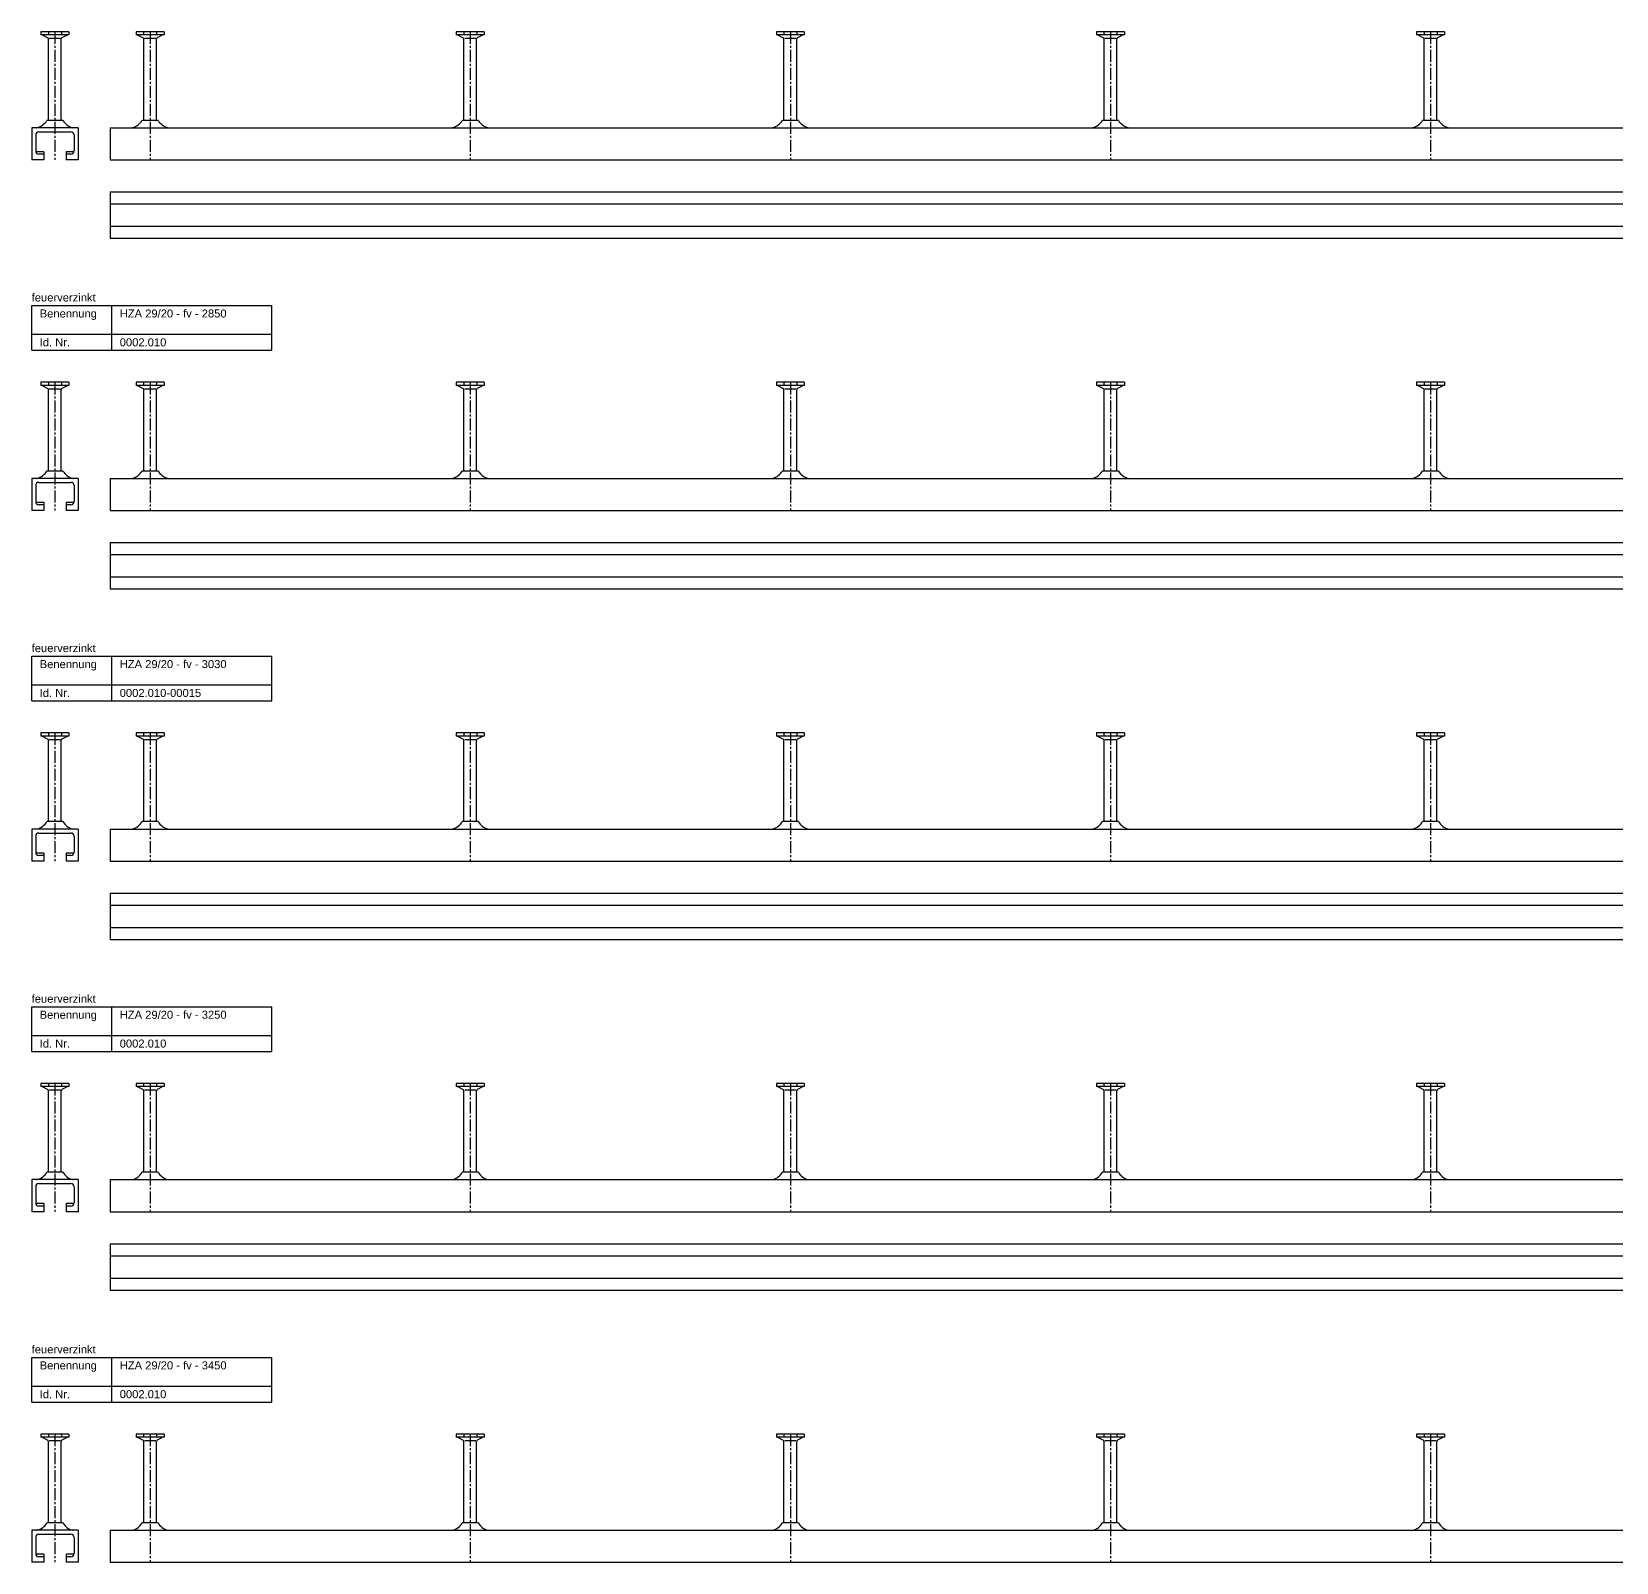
# Model space of a CAD drawing. Header units: millimetres. Extents: x -218 to 5901, y -4888 to 2743.
# Drawn here: x -218 to 772, y -1992 to -1036 of the extents above; entities that cross this region are included whole.
import ezdxf

# ---------------------------------------------------------------- set-up
doc = ezdxf.new("R2010")
doc.units = ezdxf.units.MM
doc.header["$LTSCALE"] = 10
doc.linetypes.add('MITTE2', pattern=[1.125, 0.75, -0.125, 0.125, -0.125])
doc.layers.add('HALFEN', color=2, linetype='CONTINUOUS')
doc.styles.add('ARIAL50', font='arial.ttf', dxfattribs={"height": 5})

msp = doc.modelspace()

# ---------------------------------------------------------------- linework, layer by layer
at = {"layer": 'HALFEN'}
for p, q in [((-194.52, -1035.75), (-211.98, -1035.75)), ((-211.98, -1035.75), (-211.98, -1037.65)), ((-194.52, -1037.65), (-211.98, -1037.65)), ((-211.25, -1037.65), (-207.68, -1039.53)), ((-207.32, -1035.75), (-207.32, -1037.4)), ((-199.18, -1035.75), (-199.18, -1037.4)), ((-195.25, -1037.65), (-198.82, -1039.53)), ((-194.52, -1035.75), (-194.52, -1037.65)), ((-135.02, -1035.75), (-152.48, -1035.75)), ((-152.48, -1035.75), (-152.48, -1037.65)), ((-135.02, -1037.65), (-152.48, -1037.65)), ((-151.75, -1037.65), (-148.18, -1039.53)), ((-147.82, -1035.75), (-147.82, -1037.4)), ((-139.68, -1035.75), (-139.68, -1037.4)), ((-135.75, -1037.65), (-139.32, -1039.53)), ((-135.02, -1035.75), (-135.02, -1037.65)), ((47.52, -1035.75), (47.52, -1037.65)), ((64.98, -1035.75), (47.52, -1035.75)), ((64.98, -1037.65), (47.52, -1037.65)), ((48.25, -1037.65), (51.82, -1039.53)), ((52.18, -1035.75), (52.18, -1037.4)), ((60.32, -1035.75), (60.32, -1037.4)), ((64.25, -1037.65), (60.68, -1039.53)), ((64.98, -1035.75), (64.98, -1037.65)), ((247.52, -1035.75), (247.52, -1037.65)), ((264.98, -1035.75), (247.52, -1035.75)), ((264.98, -1037.65), (247.52, -1037.65)), ((248.25, -1037.65), (251.82, -1039.53)), ((252.18, -1035.75), (252.18, -1037.4)), ((260.32, -1035.75), (260.32, -1037.4)), ((264.25, -1037.65), (260.68, -1039.53)), ((264.98, -1035.75), (264.98, -1037.65)), ((464.98, -1035.75), (447.52, -1035.75)), ((447.52, -1035.75), (447.52, -1037.65)), ((464.98, -1037.65), (447.52, -1037.65)), ((448.25, -1037.65), (451.82, -1039.53)), ((452.18, -1035.75), (452.18, -1037.4)), ((460.32, -1035.75), (460.32, -1037.4)), ((464.25, -1037.65), (460.68, -1039.53)), ((464.98, -1035.75), (464.98, -1037.65)), ((647.52, -1035.75), (647.52, -1037.65)), ((664.98, -1035.75), (647.52, -1035.75)), ((664.98, -1037.65), (647.52, -1037.65)), ((648.25, -1037.65), (651.82, -1039.53)), ((652.18, -1035.75), (652.18, -1037.4)), ((660.32, -1035.75), (660.32, -1037.4)), ((664.25, -1037.65), (660.68, -1039.53)), ((664.98, -1035.75), (664.98, -1037.65)), ((-207.25, -1091.14), (-207.25, -1040.23)), ((-206.73, -1039.75), (-199.77, -1039.75)), ((-199.25, -1091.14), (-199.25, -1040.23)), ((-147.75, -1091.14), (-147.75, -1040.23)), ((-147.23, -1039.75), (-140.27, -1039.75)), ((-139.75, -1091.14), (-139.75, -1040.23)), ((52.25, -1091.14), (52.25, -1040.23)), ((52.77, -1039.75), (59.73, -1039.75)), ((60.25, -1091.14), (60.25, -1040.23)), ((252.25, -1091.14), (252.25, -1040.23)), ((252.77, -1039.75), (259.73, -1039.75)), ((260.25, -1091.14), (260.25, -1040.23)), ((452.25, -1091.14), (452.25, -1040.23)), ((452.77, -1039.75), (459.73, -1039.75)), ((460.25, -1091.14), (460.25, -1040.23)), ((652.25, -1091.14), (652.25, -1040.23)), ((652.77, -1039.75), (659.73, -1039.75)), ((660.25, -1091.14), (660.25, -1040.23)), ((-188.75, -1095.75), (-217.75, -1095.75)), ((-217.75, -1095.75), (-217.75, -1115.75)), ((-213.25, -1098.25), (-193.25, -1098.25)), ((-198.26, -1091.14), (-208.24, -1091.14)), ((-188.75, -1095.75), (-188.75, -1115.75)), ((-168.75, -1095.75), (2481.25, -1095.75)), ((-168.75, -1095.75), (-168.75, -1115.75)), ((-138.76, -1091.14), (-148.74, -1091.14)), ((61.24, -1091.14), (51.26, -1091.14)), ((261.24, -1091.14), (251.26, -1091.14)), ((461.24, -1091.14), (451.26, -1091.14)), ((661.24, -1091.14), (651.26, -1091.14)), ((-215.25, -1100.25), (-215.25, -1110.25)), ((-191.25, -1100.25), (-191.25, -1110.25)), ((-210.25, -1115.75), (-217.75, -1115.75)), ((-210.25, -1110.75), (-215.19, -1110.75)), ((-210.25, -1112.25), (-213.25, -1112.25)), ((-210.25, -1110.75), (-210.25, -1115.75)), ((-191.31, -1110.75), (-196.25, -1110.75)), ((-196.25, -1110.75), (-196.25, -1115.75)), ((-193.25, -1112.25), (-196.25, -1112.25)), ((-188.75, -1115.75), (-196.25, -1115.75)), ((-168.75, -1115.75), (2481.25, -1115.75)), ((-168.75, -1135.75), (2481.25, -1135.75)), ((-168.75, -1135.75), (-168.75, -1164.75)), ((-168.75, -1143.25), (2481.25, -1143.25)), ((-168.75, -1157.25), (2481.25, -1157.25)), ((-168.75, -1164.75), (2481.25, -1164.75)), ((-217.75, -1206.75), (-67.75, -1206.75)), ((-217.75, -1234.75), (-217.75, -1206.75)), ((-167.75, -1234.75), (-167.75, -1206.75)), ((-67.75, -1234.75), (-67.75, -1206.75)), ((-217.75, -1224.75), (-67.75, -1224.75)), ((-217.75, -1234.75), (-67.75, -1234.75)), ((-194.52, -1254.75), (-211.98, -1254.75)), ((-211.98, -1254.75), (-211.98, -1256.65)), ((-194.52, -1256.65), (-211.98, -1256.65)), ((-211.25, -1256.65), (-207.68, -1258.53)), ((-207.32, -1254.75), (-207.32, -1256.4)), ((-199.18, -1254.75), (-199.18, -1256.4)), ((-195.25, -1256.65), (-198.82, -1258.53)), ((-194.52, -1254.75), (-194.52, -1256.65)), ((-135.02, -1254.75), (-152.48, -1254.75)), ((-152.48, -1254.75), (-152.48, -1256.65)), ((-135.02, -1256.65), (-152.48, -1256.65)), ((-151.75, -1256.65), (-148.18, -1258.53)), ((-147.82, -1254.75), (-147.82, -1256.4)), ((-139.68, -1254.75), (-139.68, -1256.4)), ((-135.75, -1256.65), (-139.32, -1258.53)), ((-135.02, -1254.75), (-135.02, -1256.65)), ((47.52, -1254.75), (47.52, -1256.65)), ((64.98, -1254.75), (47.52, -1254.75)), ((64.98, -1256.65), (47.52, -1256.65)), ((48.25, -1256.65), (51.82, -1258.53)), ((52.18, -1254.75), (52.18, -1256.4)), ((60.32, -1254.75), (60.32, -1256.4)), ((64.25, -1256.65), (60.68, -1258.53)), ((64.98, -1254.75), (64.98, -1256.65)), ((247.52, -1254.75), (247.52, -1256.65)), ((264.98, -1254.75), (247.52, -1254.75)), ((264.98, -1256.65), (247.52, -1256.65)), ((248.25, -1256.65), (251.82, -1258.53)), ((252.18, -1254.75), (252.18, -1256.4)), ((260.32, -1254.75), (260.32, -1256.4)), ((264.25, -1256.65), (260.68, -1258.53)), ((264.98, -1254.75), (264.98, -1256.65)), ((464.98, -1254.75), (447.52, -1254.75)), ((447.52, -1254.75), (447.52, -1256.65)), ((464.98, -1256.65), (447.52, -1256.65)), ((448.25, -1256.65), (451.82, -1258.53)), ((452.18, -1254.75), (452.18, -1256.4)), ((460.32, -1254.75), (460.32, -1256.4)), ((464.25, -1256.65), (460.68, -1258.53)), ((464.98, -1254.75), (464.98, -1256.65)), ((647.52, -1254.75), (647.52, -1256.65)), ((664.98, -1254.75), (647.52, -1254.75)), ((664.98, -1256.65), (647.52, -1256.65)), ((648.25, -1256.65), (651.82, -1258.53)), ((652.18, -1254.75), (652.18, -1256.4)), ((660.32, -1254.75), (660.32, -1256.4)), ((664.25, -1256.65), (660.68, -1258.53)), ((664.98, -1254.75), (664.98, -1256.65)), ((-207.25, -1310.14), (-207.25, -1259.23)), ((-206.73, -1258.75), (-199.77, -1258.75)), ((-199.25, -1310.14), (-199.25, -1259.23)), ((-147.75, -1310.14), (-147.75, -1259.23)), ((-147.23, -1258.75), (-140.27, -1258.75)), ((-139.75, -1310.14), (-139.75, -1259.23)), ((52.25, -1310.14), (52.25, -1259.23)), ((52.77, -1258.75), (59.73, -1258.75)), ((60.25, -1310.14), (60.25, -1259.23)), ((252.25, -1310.14), (252.25, -1259.23)), ((252.77, -1258.75), (259.73, -1258.75)), ((260.25, -1310.14), (260.25, -1259.23)), ((452.25, -1310.14), (452.25, -1259.23)), ((452.77, -1258.75), (459.73, -1258.75)), ((460.25, -1310.14), (460.25, -1259.23)), ((652.25, -1310.14), (652.25, -1259.23)), ((652.77, -1258.75), (659.73, -1258.75)), ((660.25, -1310.14), (660.25, -1259.23)), ((-188.75, -1314.75), (-217.75, -1314.75)), ((-217.75, -1314.75), (-217.75, -1334.75)), ((-198.26, -1310.14), (-208.24, -1310.14)), ((-188.75, -1314.75), (-188.75, -1334.75)), ((-168.75, -1314.75), (2681.25, -1314.75)), ((-168.75, -1314.75), (-168.75, -1334.75)), ((-138.76, -1310.14), (-148.74, -1310.14)), ((61.24, -1310.14), (51.26, -1310.14)), ((261.24, -1310.14), (251.26, -1310.14)), ((461.24, -1310.14), (451.26, -1310.14)), ((661.24, -1310.14), (651.26, -1310.14)), ((-215.25, -1319.25), (-215.25, -1329.25)), ((-213.25, -1317.25), (-193.25, -1317.25)), ((-191.25, -1319.25), (-191.25, -1329.25)), ((-210.25, -1334.75), (-217.75, -1334.75)), ((-210.25, -1329.75), (-215.19, -1329.75)), ((-210.25, -1331.25), (-213.25, -1331.25)), ((-210.25, -1329.75), (-210.25, -1334.75)), ((-191.31, -1329.75), (-196.25, -1329.75)), ((-196.25, -1329.75), (-196.25, -1334.75)), ((-193.25, -1331.25), (-196.25, -1331.25)), ((-188.75, -1334.75), (-196.25, -1334.75)), ((-168.75, -1334.75), (2681.25, -1334.75)), ((-168.75, -1354.75), (2681.25, -1354.75)), ((-168.75, -1354.75), (-168.75, -1383.75)), ((-168.75, -1362.25), (2681.25, -1362.25)), ((-168.75, -1376.25), (2681.25, -1376.25)), ((-168.75, -1383.75), (2681.25, -1383.75)), ((-217.75, -1425.75), (-67.75, -1425.75)), ((-217.75, -1453.75), (-217.75, -1425.75)), ((-167.75, -1453.75), (-167.75, -1425.75)), ((-67.75, -1453.75), (-67.75, -1425.75)), ((-217.75, -1443.75), (-67.75, -1443.75)), ((-217.75, -1453.75), (-67.75, -1453.75)), ((-194.52, -1473.75), (-211.98, -1473.75)), ((-211.98, -1473.75), (-211.98, -1475.65)), ((-207.32, -1473.75), (-207.32, -1475.4)), ((-199.18, -1473.75), (-199.18, -1475.4)), ((-194.52, -1473.75), (-194.52, -1475.65)), ((-135.02, -1473.75), (-152.48, -1473.75)), ((-152.48, -1473.75), (-152.48, -1475.65)), ((-147.82, -1473.75), (-147.82, -1475.4)), ((-139.68, -1473.75), (-139.68, -1475.4)), ((-135.02, -1473.75), (-135.02, -1475.65)), ((64.98, -1473.75), (47.52, -1473.75)), ((47.52, -1473.75), (47.52, -1475.65)), ((52.18, -1473.75), (52.18, -1475.4)), ((60.32, -1473.75), (60.32, -1475.4)), ((64.98, -1473.75), (64.98, -1475.65)), ((264.98, -1473.75), (247.52, -1473.75)), ((247.52, -1473.75), (247.52, -1475.65)), ((252.18, -1473.75), (252.18, -1475.4)), ((260.32, -1473.75), (260.32, -1475.4)), ((264.98, -1473.75), (264.98, -1475.65)), ((464.98, -1473.75), (447.52, -1473.75)), ((447.52, -1473.75), (447.52, -1475.65)), ((452.18, -1473.75), (452.18, -1475.4)), ((460.32, -1473.75), (460.32, -1475.4)), ((464.98, -1473.75), (464.98, -1475.65)), ((664.98, -1473.75), (647.52, -1473.75)), ((647.52, -1473.75), (647.52, -1475.65)), ((652.18, -1473.75), (652.18, -1475.4)), ((660.32, -1473.75), (660.32, -1475.4)), ((664.98, -1473.75), (664.98, -1475.65)), ((-194.52, -1475.65), (-211.98, -1475.65)), ((-211.25, -1475.65), (-207.68, -1477.53)), ((-207.25, -1529.14), (-207.25, -1478.23)), ((-206.73, -1477.75), (-199.77, -1477.75)), ((-199.25, -1529.14), (-199.25, -1478.23)), ((-195.25, -1475.65), (-198.82, -1477.53)), ((-135.02, -1475.65), (-152.48, -1475.65)), ((-151.75, -1475.65), (-148.18, -1477.53)), ((-147.75, -1529.14), (-147.75, -1478.23)), ((-147.23, -1477.75), (-140.27, -1477.75)), ((-139.75, -1529.14), (-139.75, -1478.23)), ((-135.75, -1475.65), (-139.32, -1477.53)), ((64.98, -1475.65), (47.52, -1475.65)), ((48.25, -1475.65), (51.82, -1477.53)), ((52.25, -1529.14), (52.25, -1478.23)), ((52.77, -1477.75), (59.73, -1477.75)), ((60.25, -1529.14), (60.25, -1478.23)), ((64.25, -1475.65), (60.68, -1477.53)), ((264.98, -1475.65), (247.52, -1475.65)), ((248.25, -1475.65), (251.82, -1477.53)), ((252.25, -1529.14), (252.25, -1478.23)), ((252.77, -1477.75), (259.73, -1477.75)), ((260.25, -1529.14), (260.25, -1478.23)), ((264.25, -1475.65), (260.68, -1477.53)), ((464.98, -1475.65), (447.52, -1475.65)), ((448.25, -1475.65), (451.82, -1477.53)), ((452.25, -1529.14), (452.25, -1478.23)), ((452.77, -1477.75), (459.73, -1477.75)), ((460.25, -1529.14), (460.25, -1478.23)), ((464.25, -1475.65), (460.68, -1477.53)), ((664.98, -1475.65), (647.52, -1475.65)), ((648.25, -1475.65), (651.82, -1477.53)), ((652.25, -1529.14), (652.25, -1478.23)), ((652.77, -1477.75), (659.73, -1477.75)), ((660.25, -1529.14), (660.25, -1478.23)), ((664.25, -1475.65), (660.68, -1477.53)), ((-188.75, -1533.75), (-217.75, -1533.75)), ((-217.75, -1533.75), (-217.75, -1553.75)), ((-198.26, -1529.14), (-208.24, -1529.14)), ((-188.75, -1533.75), (-188.75, -1553.75)), ((-168.75, -1533.75), (2861.25, -1533.75)), ((-168.75, -1533.75), (-168.75, -1553.75)), ((-138.76, -1529.14), (-148.74, -1529.14)), ((61.24, -1529.14), (51.26, -1529.14)), ((261.24, -1529.14), (251.26, -1529.14)), ((461.24, -1529.14), (451.26, -1529.14)), ((661.24, -1529.14), (651.26, -1529.14)), ((-215.25, -1538.25), (-215.25, -1548.25)), ((-213.25, -1536.25), (-193.25, -1536.25)), ((-191.25, -1538.25), (-191.25, -1548.25)), ((-210.25, -1553.75), (-217.75, -1553.75)), ((-210.25, -1548.75), (-215.19, -1548.75)), ((-210.25, -1550.25), (-213.25, -1550.25)), ((-210.25, -1548.75), (-210.25, -1553.75)), ((-196.25, -1548.75), (-196.25, -1553.75)), ((-191.31, -1548.75), (-196.25, -1548.75)), ((-193.25, -1550.25), (-196.25, -1550.25)), ((-188.75, -1553.75), (-196.25, -1553.75)), ((-168.75, -1553.75), (2861.25, -1553.75)), ((-168.75, -1573.75), (2861.25, -1573.75)), ((-168.75, -1573.75), (-168.75, -1602.75)), ((-168.75, -1581.25), (2861.25, -1581.25)), ((-168.75, -1595.25), (2861.25, -1595.25)), ((-168.75, -1602.75), (2861.25, -1602.75)), ((-217.75, -1644.75), (-67.75, -1644.75)), ((-217.75, -1672.75), (-217.75, -1644.75)), ((-167.75, -1672.75), (-167.75, -1644.75)), ((-67.75, -1672.75), (-67.75, -1644.75)), ((-217.75, -1662.75), (-67.75, -1662.75)), ((-217.75, -1672.75), (-67.75, -1672.75)), ((-194.52, -1692.75), (-211.98, -1692.75)), ((-211.98, -1692.75), (-211.98, -1694.65)), ((-207.32, -1692.75), (-207.32, -1694.4)), ((-199.18, -1692.75), (-199.18, -1694.4)), ((-194.52, -1692.75), (-194.52, -1694.65)), ((-135.02, -1692.75), (-152.48, -1692.75)), ((-152.48, -1692.75), (-152.48, -1694.65)), ((-147.82, -1692.75), (-147.82, -1694.4)), ((-139.68, -1692.75), (-139.68, -1694.4)), ((-135.02, -1692.75), (-135.02, -1694.65)), ((64.98, -1692.75), (47.52, -1692.75)), ((47.52, -1692.75), (47.52, -1694.65)), ((52.18, -1692.75), (52.18, -1694.4)), ((60.32, -1692.75), (60.32, -1694.4)), ((64.98, -1692.75), (64.98, -1694.65)), ((264.98, -1692.75), (247.52, -1692.75)), ((247.52, -1692.75), (247.52, -1694.65)), ((252.18, -1692.75), (252.18, -1694.4)), ((260.32, -1692.75), (260.32, -1694.4)), ((264.98, -1692.75), (264.98, -1694.65)), ((464.98, -1692.75), (447.52, -1692.75)), ((447.52, -1692.75), (447.52, -1694.65)), ((452.18, -1692.75), (452.18, -1694.4)), ((460.32, -1692.75), (460.32, -1694.4)), ((464.98, -1692.75), (464.98, -1694.65)), ((664.98, -1692.75), (647.52, -1692.75)), ((647.52, -1692.75), (647.52, -1694.65)), ((652.18, -1692.75), (652.18, -1694.4)), ((660.32, -1692.75), (660.32, -1694.4)), ((664.98, -1692.75), (664.98, -1694.65)), ((-194.52, -1694.65), (-211.98, -1694.65)), ((-211.25, -1694.65), (-207.68, -1696.53)), ((-207.25, -1748.14), (-207.25, -1697.23)), ((-206.73, -1696.75), (-199.77, -1696.75)), ((-199.25, -1748.14), (-199.25, -1697.23)), ((-195.25, -1694.65), (-198.82, -1696.53)), ((-135.02, -1694.65), (-152.48, -1694.65)), ((-151.75, -1694.65), (-148.18, -1696.53)), ((-147.75, -1748.14), (-147.75, -1697.23)), ((-147.23, -1696.75), (-140.27, -1696.75)), ((-139.75, -1748.14), (-139.75, -1697.23)), ((-135.75, -1694.65), (-139.32, -1696.53)), ((64.98, -1694.65), (47.52, -1694.65)), ((48.25, -1694.65), (51.82, -1696.53)), ((52.25, -1748.14), (52.25, -1697.23)), ((52.77, -1696.75), (59.73, -1696.75)), ((60.25, -1748.14), (60.25, -1697.23)), ((64.25, -1694.65), (60.68, -1696.53)), ((264.98, -1694.65), (247.52, -1694.65)), ((248.25, -1694.65), (251.82, -1696.53)), ((252.25, -1748.14), (252.25, -1697.23)), ((252.77, -1696.75), (259.73, -1696.75)), ((260.25, -1748.14), (260.25, -1697.23)), ((264.25, -1694.65), (260.68, -1696.53)), ((464.98, -1694.65), (447.52, -1694.65)), ((448.25, -1694.65), (451.82, -1696.53)), ((452.25, -1748.14), (452.25, -1697.23)), ((452.77, -1696.75), (459.73, -1696.75)), ((460.25, -1748.14), (460.25, -1697.23)), ((464.25, -1694.65), (460.68, -1696.53)), ((664.98, -1694.65), (647.52, -1694.65)), ((648.25, -1694.65), (651.82, -1696.53)), ((652.25, -1748.14), (652.25, -1697.23)), ((652.77, -1696.75), (659.73, -1696.75)), ((660.25, -1748.14), (660.25, -1697.23)), ((664.25, -1694.65), (660.68, -1696.53)), ((-198.26, -1748.14), (-208.24, -1748.14)), ((-138.76, -1748.14), (-148.74, -1748.14)), ((61.24, -1748.14), (51.26, -1748.14)), ((261.24, -1748.14), (251.26, -1748.14)), ((461.24, -1748.14), (451.26, -1748.14)), ((661.24, -1748.14), (651.26, -1748.14)), ((-188.75, -1752.75), (-217.75, -1752.75)), ((-217.75, -1752.75), (-217.75, -1772.75)), ((-215.25, -1757.25), (-215.25, -1767.25)), ((-213.25, -1755.25), (-193.25, -1755.25)), ((-191.25, -1757.25), (-191.25, -1767.25)), ((-188.75, -1752.75), (-188.75, -1772.75)), ((-168.75, -1752.75), (3081.25, -1752.75)), ((-168.75, -1752.75), (-168.75, -1772.75)), ((-210.25, -1767.75), (-215.19, -1767.75)), ((-210.25, -1769.25), (-213.25, -1769.25)), ((-210.25, -1767.75), (-210.25, -1772.75)), ((-196.25, -1767.75), (-196.25, -1772.75)), ((-191.31, -1767.75), (-196.25, -1767.75)), ((-193.25, -1769.25), (-196.25, -1769.25)), ((-210.25, -1772.75), (-217.75, -1772.75)), ((-188.75, -1772.75), (-196.25, -1772.75)), ((-168.75, -1772.75), (3081.25, -1772.75)), ((-168.75, -1792.75), (3081.25, -1792.75)), ((-168.75, -1792.75), (-168.75, -1821.75)), ((-168.75, -1800.25), (3081.25, -1800.25)), ((-168.75, -1814.25), (3081.25, -1814.25)), ((-168.75, -1821.75), (3081.25, -1821.75)), ((-217.75, -1863.75), (-67.75, -1863.75)), ((-217.75, -1891.75), (-217.75, -1863.75)), ((-167.75, -1891.75), (-167.75, -1863.75)), ((-67.75, -1891.75), (-67.75, -1863.75)), ((-217.75, -1881.75), (-67.75, -1881.75)), ((-217.75, -1891.75), (-67.75, -1891.75)), ((-194.52, -1911.75), (-211.98, -1911.75)), ((-211.98, -1911.75), (-211.98, -1913.65)), ((-194.52, -1913.65), (-211.98, -1913.65)), ((-211.25, -1913.65), (-207.68, -1915.53)), ((-207.32, -1911.75), (-207.32, -1913.4)), ((-207.25, -1967.14), (-207.25, -1916.23)), ((-206.73, -1915.75), (-199.77, -1915.75)), ((-199.25, -1967.14), (-199.25, -1916.23)), ((-199.18, -1911.75), (-199.18, -1913.4)), ((-195.25, -1913.65), (-198.82, -1915.53)), ((-194.52, -1911.75), (-194.52, -1913.65)), ((-135.02, -1911.75), (-152.48, -1911.75)), ((-152.48, -1911.75), (-152.48, -1913.65)), ((-135.02, -1913.65), (-152.48, -1913.65)), ((-151.75, -1913.65), (-148.18, -1915.53)), ((-147.82, -1911.75), (-147.82, -1913.4)), ((-147.75, -1967.14), (-147.75, -1916.23)), ((-147.23, -1915.75), (-140.27, -1915.75)), ((-139.75, -1967.14), (-139.75, -1916.23)), ((-139.68, -1911.75), (-139.68, -1913.4)), ((-135.75, -1913.65), (-139.32, -1915.53)), ((-135.02, -1911.75), (-135.02, -1913.65)), ((47.52, -1911.75), (47.52, -1913.65)), ((64.98, -1911.75), (47.52, -1911.75)), ((64.98, -1913.65), (47.52, -1913.65)), ((48.25, -1913.65), (51.82, -1915.53)), ((52.18, -1911.75), (52.18, -1913.4)), ((52.25, -1967.14), (52.25, -1916.23)), ((52.77, -1915.75), (59.73, -1915.75)), ((60.25, -1967.14), (60.25, -1916.23)), ((60.32, -1911.75), (60.32, -1913.4)), ((64.25, -1913.65), (60.68, -1915.53)), ((64.98, -1911.75), (64.98, -1913.65)), ((247.52, -1911.75), (247.52, -1913.65)), ((264.98, -1911.75), (247.52, -1911.75)), ((264.98, -1913.65), (247.52, -1913.65)), ((248.25, -1913.65), (251.82, -1915.53)), ((252.18, -1911.75), (252.18, -1913.4)), ((252.25, -1967.14), (252.25, -1916.23)), ((252.77, -1915.75), (259.73, -1915.75)), ((260.25, -1967.14), (260.25, -1916.23)), ((260.32, -1911.75), (260.32, -1913.4)), ((264.25, -1913.65), (260.68, -1915.53)), ((264.98, -1911.75), (264.98, -1913.65)), ((464.98, -1911.75), (447.52, -1911.75)), ((447.52, -1911.75), (447.52, -1913.65)), ((464.98, -1913.65), (447.52, -1913.65)), ((448.25, -1913.65), (451.82, -1915.53)), ((452.18, -1911.75), (452.18, -1913.4)), ((452.25, -1967.14), (452.25, -1916.23)), ((452.77, -1915.75), (459.73, -1915.75)), ((460.25, -1967.14), (460.25, -1916.23)), ((460.32, -1911.75), (460.32, -1913.4)), ((464.25, -1913.65), (460.68, -1915.53)), ((464.98, -1911.75), (464.98, -1913.65)), ((647.52, -1911.75), (647.52, -1913.65)), ((664.98, -1911.75), (647.52, -1911.75)), ((664.98, -1913.65), (647.52, -1913.65)), ((648.25, -1913.65), (651.82, -1915.53)), ((652.18, -1911.75), (652.18, -1913.4)), ((652.25, -1967.14), (652.25, -1916.23)), ((652.77, -1915.75), (659.73, -1915.75)), ((660.25, -1967.14), (660.25, -1916.23)), ((660.32, -1911.75), (660.32, -1913.4)), ((664.25, -1913.65), (660.68, -1915.53)), ((664.98, -1911.75), (664.98, -1913.65)), ((-198.26, -1967.14), (-208.24, -1967.14)), ((-138.76, -1967.14), (-148.74, -1967.14)), ((61.24, -1967.14), (51.26, -1967.14)), ((261.24, -1967.14), (251.26, -1967.14)), ((461.24, -1967.14), (451.26, -1967.14)), ((661.24, -1967.14), (651.26, -1967.14)), ((-217.75, -1971.75), (-217.75, -1991.75)), ((-188.75, -1971.75), (-217.75, -1971.75)), ((-215.25, -1976.25), (-215.25, -1986.25)), ((-213.25, -1974.25), (-193.25, -1974.25)), ((-191.25, -1976.25), (-191.25, -1986.25)), ((-188.75, -1971.75), (-188.75, -1991.75)), ((-168.75, -1971.75), (3281.25, -1971.75)), ((-168.75, -1971.75), (-168.75, -1991.75)), ((-210.25, -1986.75), (-215.19, -1986.75)), ((-210.25, -1988.25), (-213.25, -1988.25)), ((-210.25, -1986.75), (-210.25, -1991.75)), ((-196.25, -1986.75), (-196.25, -1991.75)), ((-191.31, -1986.75), (-196.25, -1986.75)), ((-193.25, -1988.25), (-196.25, -1988.25)), ((-210.25, -1991.75), (-217.75, -1991.75)), ((-188.75, -1991.75), (-196.25, -1991.75)), ((-168.75, -1991.75), (3281.25, -1991.75))]:
    msp.add_line(p, q, dxfattribs=at)
at = {"layer": 'HALFEN', "color": 1, "linetype": 'MITTE2'}
for p, q in [((-203.25, -1035.75), (-203.25, -1115.75)), ((-143.75, -1035.75), (-143.75, -1115.75)), ((56.25, -1035.75), (56.25, -1115.75)), ((256.25, -1035.75), (256.25, -1115.75)), ((456.25, -1035.75), (456.25, -1115.75)), ((656.25, -1035.75), (656.25, -1115.75)), ((-203.25, -1254.75), (-203.25, -1334.75)), ((-143.75, -1254.75), (-143.75, -1334.75)), ((56.25, -1254.75), (56.25, -1334.75)), ((256.25, -1254.75), (256.25, -1334.75)), ((456.25, -1254.75), (456.25, -1334.75)), ((656.25, -1254.75), (656.25, -1334.75)), ((-203.25, -1473.75), (-203.25, -1553.75)), ((-143.75, -1473.75), (-143.75, -1553.75)), ((56.25, -1473.75), (56.25, -1553.75)), ((256.25, -1473.75), (256.25, -1553.75)), ((456.25, -1473.75), (456.25, -1553.75)), ((656.25, -1473.75), (656.25, -1553.75)), ((-203.25, -1692.75), (-203.25, -1772.75)), ((-143.75, -1692.75), (-143.75, -1772.75)), ((56.25, -1692.75), (56.25, -1772.75)), ((256.25, -1692.75), (256.25, -1772.75)), ((456.25, -1692.75), (456.25, -1772.75)), ((656.25, -1692.75), (656.25, -1772.75)), ((-203.25, -1911.75), (-203.25, -1991.75)), ((-143.75, -1911.75), (-143.75, -1991.75)), ((56.25, -1911.75), (56.25, -1991.75)), ((256.25, -1911.75), (256.25, -1991.75)), ((456.25, -1911.75), (456.25, -1991.75)), ((656.25, -1911.75), (656.25, -1991.75))]:
    msp.add_line(p, q, dxfattribs=at)
at = {"layer": 'HALFEN'}
for centre, radius, start, end in [((-208.05, -1040.23), 0.8, 0, 62.30053), ((-198.45, -1040.23), 0.8, 117.69947, 180), ((-148.55, -1040.23), 0.8, 0, 62.30053), ((-138.95, -1040.23), 0.8, 117.69947, 180), ((51.45, -1040.23), 0.8, 0, 62.30053), ((61.05, -1040.23), 0.8, 117.69947, 180), ((251.45, -1040.23), 0.8, 0, 62.30053), ((261.05, -1040.23), 0.8, 117.69947, 180), ((451.45, -1040.23), 0.8, 0, 62.30053), ((461.05, -1040.23), 0.8, 117.69947, 180), ((651.45, -1040.23), 0.8, 0, 62.30053), ((661.05, -1040.23), 0.8, 117.69947, 180), ((-213.25, -1100.25), 2, 90, 180), ((-214.75, -1093.75), 2, 270, 285.11432), ((-216.84, -1086.03), 10, 285.11432, 329.26791), ((-189.66, -1086.03), 10, 210.73209, 254.88568), ((-193.25, -1100.25), 2, 0, 90), ((-191.75, -1093.75), 2, 254.88568, 270), ((-157.34, -1086.03), 10, 285.11432, 329.26791), ((-130.16, -1086.03), 10, 210.73209, 254.88568), ((42.66, -1086.03), 10, 285.11432, 329.26791), ((69.84, -1086.03), 10, 210.73209, 254.88568), ((242.66, -1086.03), 10, 285.11432, 329.26791), ((269.84, -1086.03), 10, 210.73209, 254.88568), ((442.66, -1086.03), 10, 285.11432, 329.26791), ((469.84, -1086.03), 10, 210.73209, 254.88568), ((642.66, -1086.03), 10, 285.11432, 329.26791), ((669.84, -1086.03), 10, 210.73209, 254.88568), ((-213.25, -1110.25), 2, 180, 270), ((-193.25, -1110.25), 2, 270, 0), ((-208.05, -1259.23), 0.8, 0, 62.30053), ((-198.45, -1259.23), 0.8, 117.69947, 180), ((-148.55, -1259.23), 0.8, 0, 62.30053), ((-138.95, -1259.23), 0.8, 117.69947, 180), ((51.45, -1259.23), 0.8, 0, 62.30053), ((61.05, -1259.23), 0.8, 117.69947, 180), ((251.45, -1259.23), 0.8, 0, 62.30053), ((261.05, -1259.23), 0.8, 117.69947, 180), ((451.45, -1259.23), 0.8, 0, 62.30053), ((461.05, -1259.23), 0.8, 117.69947, 180), ((651.45, -1259.23), 0.8, 0, 62.30053), ((661.05, -1259.23), 0.8, 117.69947, 180), ((-214.75, -1312.75), 2, 270, 285.11432), ((-216.84, -1305.03), 10, 285.11432, 329.26791), ((-189.66, -1305.03), 10, 210.73209, 254.88568), ((-191.75, -1312.75), 2, 254.88568, 270), ((-157.34, -1305.03), 10, 285.11432, 329.26791), ((-130.16, -1305.03), 10, 210.73209, 254.88568), ((42.66, -1305.03), 10, 285.11432, 329.26791), ((69.84, -1305.03), 10, 210.73209, 254.88568), ((242.66, -1305.03), 10, 285.11432, 329.26791), ((269.84, -1305.03), 10, 210.73209, 254.88568), ((442.66, -1305.03), 10, 285.11432, 329.26791), ((469.84, -1305.03), 10, 210.73209, 254.88568), ((642.66, -1305.03), 10, 285.11432, 329.26791), ((669.84, -1305.03), 10, 210.73209, 254.88568), ((-213.25, -1319.25), 2, 90, 180), ((-193.25, -1319.25), 2, 0, 90), ((-213.25, -1329.25), 2, 180, 270), ((-193.25, -1329.25), 2, 270, 0), ((-208.05, -1478.23), 0.8, 0, 62.30053), ((-198.45, -1478.23), 0.8, 117.69947, 180), ((-148.55, -1478.23), 0.8, 0, 62.30053), ((-138.95, -1478.23), 0.8, 117.69947, 180), ((51.45, -1478.23), 0.8, 0, 62.30053), ((61.05, -1478.23), 0.8, 117.69947, 180), ((251.45, -1478.23), 0.8, 0, 62.30053), ((261.05, -1478.23), 0.8, 117.69947, 180), ((451.45, -1478.23), 0.8, 0, 62.30053), ((461.05, -1478.23), 0.8, 117.69947, 180), ((651.45, -1478.23), 0.8, 0, 62.30053), ((661.05, -1478.23), 0.8, 117.69947, 180), ((-214.75, -1531.75), 2, 270, 285.11432), ((-216.84, -1524.03), 10, 285.11432, 329.26791), ((-189.66, -1524.03), 10, 210.73209, 254.88568), ((-191.75, -1531.75), 2, 254.88568, 270), ((-157.34, -1524.03), 10, 285.11432, 329.26791), ((-130.16, -1524.03), 10, 210.73209, 254.88568), ((42.66, -1524.03), 10, 285.11432, 329.26791), ((69.84, -1524.03), 10, 210.73209, 254.88568), ((242.66, -1524.03), 10, 285.11432, 329.26791), ((269.84, -1524.03), 10, 210.73209, 254.88568), ((442.66, -1524.03), 10, 285.11432, 329.26791), ((469.84, -1524.03), 10, 210.73209, 254.88568), ((642.66, -1524.03), 10, 285.11432, 329.26791), ((669.84, -1524.03), 10, 210.73209, 254.88568), ((-213.25, -1538.25), 2, 90, 180), ((-193.25, -1538.25), 2, 0, 90), ((-213.25, -1548.25), 2, 180, 270), ((-193.25, -1548.25), 2, 270, 0), ((-208.05, -1697.23), 0.8, 0, 62.30053), ((-198.45, -1697.23), 0.8, 117.69947, 180), ((-148.55, -1697.23), 0.8, 0, 62.30053), ((-138.95, -1697.23), 0.8, 117.69947, 180), ((51.45, -1697.23), 0.8, 0, 62.30053), ((61.05, -1697.23), 0.8, 117.69947, 180), ((251.45, -1697.23), 0.8, 0, 62.30053), ((261.05, -1697.23), 0.8, 117.69947, 180), ((451.45, -1697.23), 0.8, 0, 62.30053), ((461.05, -1697.23), 0.8, 117.69947, 180), ((651.45, -1697.23), 0.8, 0, 62.30053), ((661.05, -1697.23), 0.8, 117.69947, 180), ((-216.84, -1743.03), 10, 285.11432, 329.26791), ((-189.66, -1743.03), 10, 210.73209, 254.88568), ((-157.34, -1743.03), 10, 285.11432, 329.26791), ((-130.16, -1743.03), 10, 210.73209, 254.88568), ((42.66, -1743.03), 10, 285.11432, 329.26791), ((69.84, -1743.03), 10, 210.73209, 254.88568), ((242.66, -1743.03), 10, 285.11432, 329.26791), ((269.84, -1743.03), 10, 210.73209, 254.88568), ((442.66, -1743.03), 10, 285.11432, 329.26791), ((469.84, -1743.03), 10, 210.73209, 254.88568), ((642.66, -1743.03), 10, 285.11432, 329.26791), ((669.84, -1743.03), 10, 210.73209, 254.88568), ((-213.25, -1757.25), 2, 90, 180), ((-214.75, -1750.75), 2, 270, 285.11432), ((-193.25, -1757.25), 2, 0, 90), ((-191.75, -1750.75), 2, 254.88568, 270), ((-213.25, -1767.25), 2, 180, 270), ((-193.25, -1767.25), 2, 270, 0), ((-208.05, -1916.23), 0.8, 0, 62.30053), ((-198.45, -1916.23), 0.8, 117.69947, 180), ((-148.55, -1916.23), 0.8, 0, 62.30053), ((-138.95, -1916.23), 0.8, 117.69947, 180), ((51.45, -1916.23), 0.8, 0, 62.30053), ((61.05, -1916.23), 0.8, 117.69947, 180), ((251.45, -1916.23), 0.8, 0, 62.30053), ((261.05, -1916.23), 0.8, 117.69947, 180), ((451.45, -1916.23), 0.8, 0, 62.30053), ((461.05, -1916.23), 0.8, 117.69947, 180), ((651.45, -1916.23), 0.8, 0, 62.30053), ((661.05, -1916.23), 0.8, 117.69947, 180), ((-216.84, -1962.03), 10, 285.11432, 329.26791), ((-189.66, -1962.03), 10, 210.73209, 254.88568), ((-157.34, -1962.03), 10, 285.11432, 329.26791), ((-130.16, -1962.03), 10, 210.73209, 254.88568), ((42.66, -1962.03), 10, 285.11432, 329.26791), ((69.84, -1962.03), 10, 210.73209, 254.88568), ((242.66, -1962.03), 10, 285.11432, 329.26791), ((269.84, -1962.03), 10, 210.73209, 254.88568), ((442.66, -1962.03), 10, 285.11432, 329.26791), ((469.84, -1962.03), 10, 210.73209, 254.88568), ((642.66, -1962.03), 10, 285.11432, 329.26791), ((669.84, -1962.03), 10, 210.73209, 254.88568), ((-213.25, -1976.25), 2, 90, 180), ((-214.75, -1969.75), 2, 270, 285.11432), ((-193.25, -1976.25), 2, 0, 90), ((-191.75, -1969.75), 2, 254.88568, 270), ((-213.25, -1986.25), 2, 180, 270), ((-193.25, -1986.25), 2, 270, 0)]:
    msp.add_arc(centre, radius, start, end, dxfattribs=at)

# ---------------------------------------------------------------- texts
at = {"layer": 'HALFEN', "style": 'ARIAL50'}
for s, p in [('feuerverzinkt', (-217.75, -1204.25)), ('Benennung', (-212.75, -1214.25)), ('HZA 29/20 - fv - 2850', (-162.75, -1214.25)), ('Id. Nr.', (-212.75, -1232.25)), ('0002.010', (-162.75, -1232.25)), ('feuerverzinkt', (-217.75, -1423.25)), ('Benennung', (-212.75, -1433.25)), ('HZA 29/20 - fv - 3030', (-162.75, -1433.25)), ('Id. Nr.', (-212.75, -1451.25)), ('0002.010-00015', (-162.75, -1451.25)), ('feuerverzinkt', (-217.75, -1642.25)), ('Benennung', (-212.75, -1652.25)), ('HZA 29/20 - fv - 3250', (-162.75, -1652.25)), ('Id. Nr.', (-212.75, -1670.25)), ('0002.010', (-162.75, -1670.25)), ('feuerverzinkt', (-217.75, -1861.25)), ('Benennung', (-212.75, -1871.25)), ('HZA 29/20 - fv - 3450', (-162.75, -1871.25)), ('Id. Nr.', (-212.75, -1889.25)), ('0002.010', (-162.75, -1889.25))]:
    msp.add_text(s, height=5, dxfattribs=at).set_placement(p)

doc.saveas('drawing.dxf')
